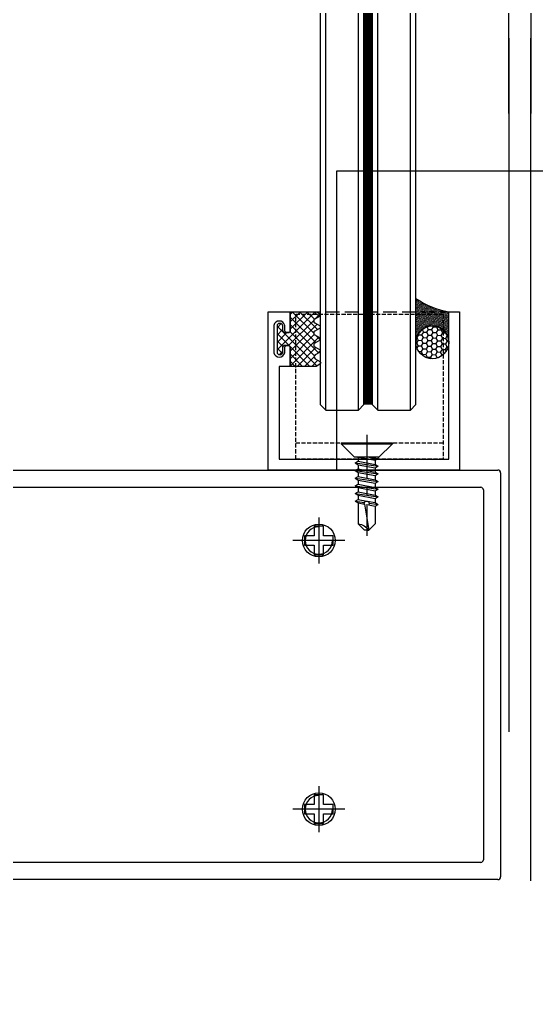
# Model space of a CAD drawing. Header units: inches. Extents: x 24920 to 61775, y 10942 to 38819.
# Drawn here: x 56678.6 to 56773.1, y 26995 to 27176.8 of the extents above; entities that cross this region are included whole.
import ezdxf
from ezdxf.lldxf.tags import DXFTag

# ---------------------------------------------------------------- set-up
doc = ezdxf.new("R2010")
doc.units = ezdxf.units.IN
doc.header["$MEASUREMENT"] = 0
doc.header["$PDMODE"] = 1
for name, pattern in [('__DASH', [0.35, 0.25, -0.1]), ('CENTER', [50.800000000000004, 31.75, -6.349999999999999, 6.349999999999999, -6.349999999999999]), ('DASH', [0.35, 0.25, -0.1]), ('HIDDEN', [9.524999999999999, 6.349999999999999, -3.174999999999999])]:
    doc.linetypes.add(name, pattern=pattern)
for name, color, linetype in [('2ACCESSORY', 201, 'Continuous'), ('2AI.EXTRUSION', 3, 'Continuous'), ('2SEAL', 34, 'Continuous'), ('ALUMINIUM-NUT', 2, 'Continuous'), ('L18', 1, 'Continuous'), ('P-完成面', 3, 'Continuous'), ('PJ', 13, 'Continuous'), ('SCREW', 233, 'Continuous'), ('XC', 3, 'Continuous'), ('XX', 6, 'DASH'), ('ZX', 1, 'CENTER'), ('图层1', 5, 'Continuous')]:
    doc.layers.add(name, color=color, linetype=linetype)
doc.styles.add('DIM', font='simplex.shx', dxfattribs={"width": 0.6, "bigfont": 'extfont.shx'})
tags = doc.linetypes.add('FT_CENTER', pattern=[29.25, 22.5, -2.25, 2.25, -2.25]).pattern_tags.tags
tags[10:11] = [DXFTag(74, 4), DXFTag(75, 0), DXFTag(340, '0'), DXFTag(46, 1.0), DXFTag(50, 0.0), DXFTag(44, 0.0), DXFTag(45, 0.0)]
tags[8:9] = [DXFTag(74, 4), DXFTag(75, 0), DXFTag(340, '0'), DXFTag(46, 1.0), DXFTag(50, 0.0), DXFTag(44, 0.0), DXFTag(45, 0.0)]
tags[6:7] = [DXFTag(74, 4), DXFTag(75, 0), DXFTag(340, '0'), DXFTag(46, 1.0), DXFTag(50, 0.0), DXFTag(44, 0.0), DXFTag(45, 0.0)]
tags[4:5] = [DXFTag(74, 4), DXFTag(75, 0), DXFTag(340, '0'), DXFTag(46, 1.0), DXFTag(50, 0.0), DXFTag(44, 0.0), DXFTag(45, 0.0)]
doc.dimstyles.new('1比25', dxfattribs={"dimscale": 25, "dimtxt": 3.5, "dimasz": 1, "dimexe": 1, "dimexo": 1, "dimgap": 0.6, "dimtad": 1, "dimdec": 0, "dimrnd": 5, "dimzin": 0, "dimdsep": 46, "dimtxsty": 'DIM', "dimblk": 'ARCHTICK', "dimcen": 0.09, "dimdle": 1, "dimclrd": 1, "dimclre": 1, "dimclrt": 1, "dimadec": 0, "dimazin": 0, "dimtfac": 1, "dimtdec": 0, "dimtix": 1, "dimtmove": 2, "dimatfit": 3, "dimldrblk": '引线箭头（自定义）', "dimfxl": 0, "dimtolj": 1, "dimtzin": 0, "dimarcsym": 0})

# ---------------------------------------------------------------- blocks, each defined once
blk = doc.blocks.new('*U617')
at = {"layer": '2AI.EXTRUSION', "color": 8, "linetype": 'HIDDEN', "ltscale": 20}
blk.add_line((909.5020549602791, -5.99999881537579, -1.355851711289787e-09), (38.99998344978121, -6.000000047322828, -1.355851711289787e-09), dxfattribs=at)
at = {"layer": '2AI.EXTRUSION', "color": 8, "elevation": -1.355851711289787e-09}
blk.add_lwpolyline([(909.5020549602791, -148.4137574351334), (38.99998344978121, -148.4137586670804), (38.99998344978121, -2.000000047322828), (909.5020549602791, -1.99999881537579)], dxfattribs=at)
blk = doc.blocks.new('A$C5DBA3A13')
at = {"layer": 'SCREW', "color": 8, "linetype": 'FT_CENTER', "ltscale": 0.4}
for p, q in [((-24.60002336255276, -28.51006939998478), (-24.60002336255276, -38.03575111497776)), ((24.60001365898643, -28.5100693999848), (24.60001365898643, -38.03575111497777)), ((-28.82617944723462, -33.27291025748127), (-20.3738672778709, -33.27291025748127)), ((20.37385757430456, -33.27291025748129), (28.82616974366829, -33.27291025748129))]:
    blk.add_line(p, q, dxfattribs=at)
at = {"layer": 'SCREW', "color": 8, "linetype": 'FT_CENTER'}
for points in [[(-23.72588088008343, -35.89533770497655), (-23.72588088008343, -34.1470527399797), (-21.97759591508658, -34.1470527399797), (-21.97759591508658, -32.39876777498284), (-23.72588088008343, -32.39876777498284), (-23.72588088008343, -30.65048280998599), (-25.47416584508029, -30.65048280998599), (-25.47416584508029, -32.39876777498284), (-27.22245081007715, -32.39876777498284), (-27.22245081007715, -34.1470527399797), (-25.47416584508029, -34.1470527399797), (-25.47416584508029, -35.89533770497655)], [(25.47415614145575, -35.89533770497657), (25.47415614145575, -34.14705273997971), (27.22244110645261, -34.14705273997971), (27.22244110645261, -32.39876777498286), (25.47415614145575, -32.39876777498286), (25.47415614145575, -30.650482809986), (23.72587117645889, -30.650482809986), (23.72587117645889, -32.39876777498286), (21.97758621146204, -32.39876777498286), (21.97758621146204, -34.14705273997971), (23.72587117645889, -34.14705273997971), (23.72587117645889, -35.89533770497657)]]:
    blk.add_lwpolyline(points, close=True, dxfattribs=at)
for centre in [(-24.60002336255276, -33.27291025748127), (24.60001365898643, -33.27291025748129)]:
    blk.add_circle(centre, 3.000000000000001, dxfattribs=at)
for centre in [(-24.60002336255276, -33.27291025748127), (24.60001365898643, -33.27291025748129)]:
    blk.add_arc(centre, 2.5, 180, 89.99999999999999, dxfattribs=at)
at = {"layer": '图层1', "color": 8}
for p, q in [((-37.00000014161924, 0), (0, 0)), ((0, 0), (37.00000014161924, 0)), ((-37.49999497958925, -146.0000000282889), (-37.50000014161924, -0.5000000264844857)), ((37.50000014161924, -0.5000000264844857), (37.49999497964745, -146.0000000282889)), ((-33.85005550377537, -3.150000000023283), (0, -3.150000000023283)), ((0, -3.150000000023283), (33.85005550377537, -3.150000000023283)), ((-34.3499750404153, -131.8499070827966), (-34.35005550377537, -3.650000499910675)), ((34.35005550377537, -3.650000499910675), (34.3499750404153, -131.8499070827966))]:
    blk.add_line(p, q, dxfattribs=at)
for centre, radius, start, end in [((-37.0000001416156, -0.5000000000036384), 0.5000000000036386, 90.00000000041689, 180.0000030344816), ((37.0000001416156, -0.5000000000036382), 0.5000000000036382, 359.9999969655184, 89.99999999958312), ((-33.85005550378034, -3.650000000018558), 0.4999999999952761, 89.99999999943005, 180.000057283417), ((33.85005550378034, -3.650000000018558), 0.4999999999952749, 359.999942716583, 90.00000000056997)]:
    blk.add_arc(centre, radius, start, end, dxfattribs=at)
blk = doc.blocks.new('沉头自攻自钻钉ST4.2×16')
at = {"layer": 'PJ'}
for p, q in [((-1.4210854715202e-13, 4.699999999999989), (1.13686837721616e-13, -4.699999999999989)), ((-1.4210854715202e-13, 4.699999999999989), (0.1999999999999318, 4.699999999999989)), ((0.1999999999999318, 4.699999999999989), (0.1999999999999318, -4.699999999999989)), ((0.1999999999999318, 4.699999999999989), (2.599999999999937, 2.299999999999955)), ((2.599999999999937, 2.299999999999955), (2.599999999999937, 1.749999999998749)), ((3.703458838778118, 2.109999999998649), (3.380142688031953, 1.549999999998704)), ((3.703458838778175, 2.109999999998763), (4.296541161222081, -2.110000000001264)), ((3.703458838778118, 2.109999999998649), (4.026774989524256, 1.549999999998704)), ((5.103458838778124, 2.109999999998649), (4.780142688031958, 1.549999999998704)), ((5.103458838778181, 2.109999999998763), (5.696541161222086, -2.110000000001264)), ((5.103458838778124, 2.109999999998649), (5.426774989524262, 1.549999999998704)), ((6.50345883877813, 2.109999999998649), (6.180142688031964, 1.549999999998704)), ((6.503458838778187, 2.109999999998763), (7.096541161222092, -2.110000000001264)), ((6.50345883877813, 2.109999999998649), (6.826774989524267, 1.549999999998704)), ((7.903458838778135, 2.109999999998649), (7.58014268803197, 1.549999999998704)), ((7.903458838778192, 2.109999999998763), (8.496541161222098, -2.110000000001264)), ((7.903458838778135, 2.109999999998649), (8.226774989524273, 1.549999999998704)), ((9.303458838778141, 2.109999999998649), (8.980142688031975, 1.549999999998704)), ((9.303458838778198, 2.109999999998763), (9.896541161222103, -2.110000000001264)), ((9.303458838778141, 2.109999999998649), (9.626774989524279, 1.549999999998704)), ((10.70345883877815, 2.109999999998649), (10.38014268803198, 1.549999999998704)), ((10.7034588387782, 2.109999999998763), (10.94297271789679, 0.4057701964268858)), ((10.70345883877815, 2.109999999998649), (11.02677498952428, 1.549999999998704)), ((2.599999999999966, 1.749999999998749), (2.599999999999966, -2.300000000000011)), ((2.600000000000051, 1.689951005759269), (3.219857311968298, -1.550000000001262)), ((2.799999999999955, 1.549999999998761), (3.380142688031953, 1.549999999998761)), ((3.380142688031953, 1.549999999998704), (3.973225010475858, -1.550000000001262)), ((4.026774989524256, 1.549999999998704), (4.619857311968303, -1.550000000001262)), ((4.026774989524256, 1.549999999998761), (4.780142688031987, 1.549999999998761)), ((4.780142688031958, 1.549999999998704), (5.373225010475863, -1.550000000001262)), ((5.426774989524262, 1.549999999998704), (6.019857311968309, -1.550000000001262)), ((5.426774989524233, 1.549999999998761), (6.180142688031992, 1.549999999998761)), ((6.180142688031964, 1.549999999998704), (6.773225010475869, -1.550000000001262)), ((6.826774989524267, 1.549999999998704), (7.419857311968315, -1.550000000001262)), ((6.826774989524267, 1.549999999998761), (7.580142688031998, 1.549999999998761)), ((7.58014268803197, 1.549999999998704), (8.173225010475875, -1.550000000001262)), ((8.226774989524273, 1.549999999998704), (8.81985731196832, -1.550000000001262)), ((8.226774989524273, 1.549999999998761), (8.980142688032004, 1.549999999998761)), ((8.980142688031975, 1.549999999998704), (9.57322501047588, -1.550000000001262)), ((9.626774989524279, 1.549999999998704), (10.21985731196833, -1.550000000001262)), ((9.626774989524279, 1.549999999998761), (10.38014268803201, 1.549999999998761)), ((10.38014268803198, 1.549999999998704), (10.67668384925392, -1.477928890381008e-12)), ((11.02677498952428, 1.549999999998704), (11.24203748484885, 0.4248379267874043)), ((11.02677498952428, 1.549999999998761), (11.78014268803199, 1.549999999998761)), ((11.22677498952442, 1.549999999998761), (14.85000000000014, 1.549999999998761)), ((11.25927725774082, 0.4194606370423912), (16.00000000000011, -0.4000000000012278)), ((16.00000000000011, 0.3999999999987267), (14.85000000000014, 1.549999999998704)), ((16.00000000000011, -1.250555214937776e-12), (16.00000000000011, 0.3999999999987267)), ((2.600000000000136, -1.023181539494544e-12), (2.896541161222075, -2.110000000001264)), ((3.219857311968298, -1.550000000001262), (2.896541161222075, -2.110000000001264)), ((3.219857311968298, -1.550000000001262), (3.973225010475858, -1.550000000001262)), ((3.973225010475858, -1.550000000001262), (4.296541161222081, -2.110000000001264)), ((4.619857311968303, -1.550000000001262), (4.296541161222081, -2.110000000001264)), ((4.619857311968332, -1.550000000001262), (5.373225010475892, -1.550000000001262)), ((5.373225010475863, -1.550000000001262), (5.696541161222086, -2.110000000001264)), ((6.019857311968309, -1.550000000001262), (5.696541161222086, -2.110000000001264)), ((6.019857311968337, -1.550000000001262), (6.773225010475898, -1.550000000001262)), ((6.773225010475869, -1.550000000001262), (7.096541161222092, -2.110000000001264)), ((7.419857311968315, -1.550000000001262), (7.096541161222092, -2.110000000001264)), ((7.419857311968315, -1.550000000001262), (8.173225010475818, -1.550000000001262)), ((8.173225010475875, -1.550000000001262), (8.496541161222098, -2.110000000001264)), ((8.81985731196832, -1.550000000001262), (8.496541161222098, -2.110000000001264)), ((8.819857311968349, -1.550000000001262), (9.57322501047588, -1.550000000001262)), ((9.57322501047588, -1.550000000001262), (9.896541161222103, -2.110000000001264)), ((10.21985731196833, -1.550000000001262), (9.896541161222103, -2.110000000001264)), ((10.2198573119683, -1.550000000001262), (10.97322501047589, -1.550000000001262)), ((10.70791885216735, -0.1632631851739461), (10.97322501047589, -1.550000000001262)), ((10.97322501047589, -1.550000000001262), (11.29654116122211, -2.110000000001264)), ((11.06163652050211, -0.4385666317741652), (11.29654116122211, -2.110000000001264)), ((11.61985731196833, -1.550000000001262), (11.29654116122211, -2.110000000001264)), ((11.39016498821178, -0.3494142184000566), (11.61985731196833, -1.550000000001262)), ((11.6198573119683, -1.550000000001262), (12.2579689783214, -1.550000000001262)), ((11.81985731196849, -1.550000000001262), (14.84999999999974, -1.550000000001262)), ((16.00000000000011, -0.4000000000012278), (14.84999999999974, -1.55000000000166)), ((16.00000000000011, -1.250555214937776e-12), (16.00000000000011, -0.4000000000012278)), ((0.2000000000000739, -4.699999999999989), (2.731421356236041, -2.168578643763965)), ((2.872842712473357, -2.110000000001264), (2.896541161222046, -2.110000000001264)), ((1.13686837721616e-13, -4.699999999999989), (0.2000000000000739, -4.699999999999989))]:
    blk.add_line(p, q, dxfattribs=at)
for centre, radius, start, end in [((2.799999999999955, 1.749999999998749), 0.2, 180, 270), ((11.11898400072656, -1.250555214937776e-12), 0.4423001514726399, 71.50691733537197, 307.8151014964872), ((17.80156249999993, 1.976562499998522), 2.982226811932816, 188.223500845022, 232.8359109548436), ((2.872842712473357, -2.310000000001253), 0.2, 90, 135)]:
    blk.add_arc(centre, radius, start, end, dxfattribs=at)
at = {"layer": 'ZX', "ltscale": 0.25}
blk.add_line((-1.454319021158085, -1.250555214937776e-12), (17.04217069582415, -1.250555214937776e-12), dxfattribs=at)
blk = doc.blocks.new('*U615')
blk.add_blockref('沉头自攻自钻钉ST4.2×16', (4.263256414560601e-14, 1.250555214937776e-12))
blk = doc.blocks.new('*U815')
at = {"layer": '2ACCESSORY'}
h = blk.add_hatch(dxfattribs=at)
h.set_pattern_fill('HONEY', color=1, scale=0.1846140759384452, angle=-31.90670817534008, style=0)
h.set_pattern_definition([(328.0932918246599, (97166.25993939582, 198725.3196355355), (1.014678933402178, -0.03377929844873975), [0.5861496911045634, -1.172299382209127]), (88.09329182465991, (97166.25993939582, 198725.3196355355), (-0.4780857361224637, 0.895627382235554), [0.5861496911045633, -1.172299382209127]), (28.0932918246599, (97166.25993939582, 198725.3196355355), (0.5365931972797138, 0.8618480837868142), [-1.172299382209126, 0.5861496911045629])])
h.paths.add_polyline_path([(-62.46065146758338, -22.54683433391619, -1), (-59.28976207706728, -17.4531656705658, -1)])
at = {"layer": '2SEAL'}
h = blk.add_hatch(dxfattribs=at)
h.set_pattern_fill('DOTS', color=1, scale=0.1170730446566251, angle=-31.99999999986459)
h.set_pattern_definition([(31.99999998307467, (2143.500819319917, -6679.293221965898), (0.1772936636713584, -0.1083690076428822), [0, -0.1858534583923921])])
edge = h.paths.add_edge_path()
edge.add_arc((-60.8752067706082, -20.00000000192085), 2.999999998092584, 90.00000006567439, 270.00000006567444, ccw=False)
edge.add_line((-60.87520677404245, -17.00000000384171), (-66.48658368949665, -17.00000000240891))
edge.add_arc((-80.85622837991104, -14.70436240750132), 14.55186037919256, 325.2446134709468, 350.9233523294281, ccw=False)
edge.add_line((-68.90051670014509, -22.99999973841477), (-60.87520676718172, -23.00000000004292))
at = {"layer": 'L18'}
h = blk.add_hatch(dxfattribs=at)
h.set_pattern_fill('ANSI37', color=1, scale=0.3)
h.set_pattern_definition([(45, (157852.0013170611, 322947.7575078571), (-0.6735192090801864, 0.6735192090801865), []), (135, (157852.0013170611, 322947.7575078571), (-0.6735192090801865, -0.6735192090801864), [])])
edge = h.paths.add_edge_path()
edge.add_arc((-62.58936715283198, -41.31001692077916), 0.4099956705742003, 209.998503181803, 330.001496818197)
edge.add_line((-62.23429513134761, -41.51500548009062), (-61.74638009228511, -40.6700042593875))
edge.add_arc((-61.48658394970698, -40.81997586938814), 0.2999758648702591, 29.996400163765486, 150.0035998362345, ccw=False)
edge.add_line((-61.22678780712886, -40.6700042593875), (-60.73893761791987, -41.51500548014883))
edge.add_arc((-60.3838655964523, -41.30996137292641), 0.4100234460804728, 210.0052254979072, 329.9947745114851)
edge.add_line((-60.02879357495112, -41.51500548009062), (-59.54093957104487, -40.6700042593875))
edge.add_arc((-59.28114342846675, -40.81997586938814), 0.2999758648702591, 29.996400163765486, 150.0035998362345, ccw=False)
edge.add_line((-59.02134728588862, -40.6700042593875), (-58.58830285229487, -41.4200042593875))
edge.add_arc((-58.2332308308273, -41.21496015216508), 0.4100234460804728, 210.0052254979072, 329.9947745114851)
edge.add_line((-57.87815880932612, -41.42000425932929), (-57.39030480541987, -40.57500303862616))
edge.add_arc((-57.13050866284175, -40.72497464862681), 0.2999758648702591, 29.996400163765486, 150.0035998362345, ccw=False)
edge.add_line((-56.87071252026362, -40.57500303862616), (-56.4865838571568, -41.24028464715229))
edge.add_line((-56.4865838571568, -41.24028464715229), (-56.48658420771244, -46.02000016201055))
edge.add_line((-56.48658420771244, -46.02000016201055), (-59.98658383617294, -46.01999997865641))
edge.add_arc((-59.9865838748211, -46.3199999786465), 0.2999999999900876, 89.99999261874511, 179.9999999996702)
edge.add_line((-60.28658387481119, -46.31999997864477), (-60.28658387481119, -47.11999994126381))
edge.add_arc((-59.98658387480683, -47.11999994124783), 0.3000000000043599, 180.0000000030533, 269.9999819098382)
edge.add_line((-59.98658396952669, -47.41999994125217), (-59.03158387032454, -47.42000024288427))
edge.add_arc((-59.03158387032443, -47.89500024286099), 0.4749999999767169, -90.00000000001381, 90.0000000000137, ccw=False)
edge.add_line((-59.03158387032454, -48.3700002428377), (-63.94158387035714, -48.3700002428377))
edge.add_arc((-63.94158387035702, -47.89500024286099), 0.4749999999767169, 90.0000000000137, 269.99999999998624, ccw=False)
edge.add_line((-63.94158387035714, -47.42000024288427), (-62.98658387330943, -47.42000024288427))
edge.add_arc((-62.98658387333853, -47.12000024286681), 0.3000000000174623, 270.0000000055584, 360.0000000055584)
edge.add_line((-62.68658387332107, -47.1200002428377), (-62.68658387332107, -46.32000024279114))
edge.add_arc((-62.98658387328032, -46.32000024282024), 0.2999999999592546, 5.55842217687208e-09, 90.00000000555845)
edge.add_line((-62.98658387330943, -46.02000024286099), (-66.48658369170153, -46.02000024286099))
edge.add_line((-66.48658369170153, -46.02000024286099), (-66.48658404199523, -41.2438347467687))
edge.add_line((-66.48658404199523, -41.2438347467687), (-66.15525857746252, -40.6700042593875))
edge.add_arc((-65.8954624348844, -40.81997586938439), 0.2999758648683799, 29.99640016314379, 150.0035998368562, ccw=False)
edge.add_line((-65.63566629230627, -40.6700042593875), (-65.14781228840002, -41.51500548009062))
edge.add_arc((-64.79274026688428, -41.30996137291225), 0.4100234461001582, 210.0052254892112, 329.9947745013956)
edge.add_line((-64.43766824540216, -41.51500548014883), (-63.94981805619318, -40.6700042593875))
edge.add_arc((-63.69002191361506, -40.81997586938439), 0.2999758648683799, 29.99640016314379, 150.0035998368562, ccw=False)
edge.add_line((-63.43022577103693, -40.6700042593875), (-62.94231073197443, -41.51500548009062))
at = {"color": 1, "linetype": '__DASH', "ltscale": 10}
blk.add_lwpolyline([(-66.48658368934412, -15.00000000145519), (-37.50000000005821, -15.00000000145519), (-37.50000000282307, -50.02000038587721), (-66.48658369170153, -50.02000038587721)], close=True, dxfattribs=at)
at = {"layer": '2ACCESSORY', "color": 1}
blk.add_circle((-60.87520677174325, -20.00000000261934), 2.999999998768038, dxfattribs=at)
at = {"layer": '2SEAL', "color": 1}
for centre, radius, start, end in [((-80.85622837991104, -14.70436240761774), 14.55186037919256, 325.244613472098, 350.9233523299613), ((-60.8752067706082, -20.00000000203727), 2.999999998092584, 90.00000006670106, 270.000000066701)]:
    blk.add_arc(centre, radius, start, end, dxfattribs=at)
at = {"layer": 'ALUMINIUM-NUT', "color": 1}
blk.add_lwpolyline([(-37.50000000282307, -50.02000038587721), (-66.48658369170153, -50.02000038587721), (-66.48658369170153, -46.02000024286099), (-62.98658372877981, -46.02000024286099), (-62.98658372877981, -46.02000024286099), (-62.98658372877981, -46.02000024286099, -0.4142138078735359), (-62.68658353804494, -46.32000068505295), (-62.68658387332107, -46.72000030358322, -0.4142132885037058), (-62.98658393815276, -47.02000014600344), (-63.98658390968922, -47.02000024286099, 0.8000000381469297), (-63.98658379403059, -49.02000062429579), (-58.9865836033423, -49.02000014745863, 0.799999942779489), (-58.98658348884783, -47.02000071969815), (-59.9865839240083, -47.02000024286099, -0.4142134936329063), (-60.28658397166873, -46.71999997948296), (-60.28658387481119, -46.32000036095269, -0.4142134711797489), (-59.98658404013258, -46.02000057813711), (-56.48658420771244, -46.02000038838014), (-56.48658420771244, -48.02000038587721), (-39.50000000267755, -48.02000038587721), (-39.50000000020373, -17.00000000145519), (-66.48658368934412, -17.00000000145519), (-66.48658368934412, -15.00000000145519), (-37.50000000005821, -15.00000000145519)], format="xyb", close=True, dxfattribs=at)
at = {"layer": 'L18', "color": 1}
blk.add_lwpolyline([(-62.94443917431636, -41.51500548009062, 0.5773676855915337), (-62.23429513134761, -41.51500548009062), (-61.74638009228511, -40.6700042593875, -0.5773921559458959), (-61.22678780712886, -40.6700042593875), (-60.73893761791987, -41.51500548014883, 0.5772894694159243), (-60.02879357495112, -41.51500548009062), (-59.54093957104487, -40.6700042593875, -0.5773921559458959), (-59.02134728588862, -40.6700042593875), (-58.58830285229487, -41.4200042593875, 0.5772894694159243), (-57.87815880932612, -41.42000425932929), (-57.39030480541987, -40.57500303862616, -0.5773921559458959), (-56.87071252026362, -40.57500303862616), (-56.4865838571568, -41.24028464715229), (-56.48658420771244, -46.02000016201055), (-59.98658383617294, -46.01999997865641, 0.4142136001040242), (-60.28658387481119, -46.31999997864477), (-60.28658387481119, -47.11999994126381, 0.4142134698814628), (-59.98658396952669, -47.41999994125217), (-59.03158387032454, -47.42000024288427, -1.000000000000239), (-59.03158387032454, -48.3700002428377), (-63.94158387035714, -48.3700002428377, -0.9999999999997605), (-63.94158387035714, -47.42000024288427), (-62.98658387330943, -47.42000024288427, 0.414213562373095), (-62.68658387332107, -47.1200002428377), (-62.68658387332107, -46.32000024279114, 0.414213562373095), (-62.98658387330943, -46.02000024286099), (-66.48658369170153, -46.02000024286099), (-66.48658404199523, -41.2438347467687), (-66.15525857746252, -40.6700042593875, -0.5773921559531253), (-65.63566629230627, -40.6700042593875), (-65.14781228840002, -41.51500548009062, 0.5772894694078154), (-64.43766824540216, -41.51500548014883), (-63.94981805619318, -40.6700042593875, -0.5773921559531253), (-63.43022577103693, -40.6700042593875), (-62.94231073197443, -41.51500548009062)], format="xyb", dxfattribs=at)
at = {"layer": 'XC', "color": 1}
for p, q in [((-48.48658369114855, -24.00000000145519), (-808.178828261453, -24.00000000145519, 1.355865062427853e-09)), ((-48.48658369109035, -30.00000000291038), (-808.1922445729238, -30.00000000291038, 1.355865062427853e-09)), ((-48.48658369097393, -33.52000000292901), (-808.1922445729238, -33.52000000298722, 1.355865062427853e-09)), ((-48.48658369114855, -39.52000000450062), (-808.1922445728947, -39.52000000450062, 1.355865062427853e-09))]:
    blk.add_line(p, q, dxfattribs=at)
for points in [[(-808.1922445728947, -31.00000000291038), (-49.48658369109035, -31.00000000291038), (-48.48658369109035, -30.00000000291038), (-48.48658369114855, -24.00000000145519), (-49.48658369114855, -23.00000000145519), (-808.1922445728947, -23.00000000145519)], [(-808.1922445728947, -40.52000000450062), (-49.48658369114855, -40.52000000450062), (-48.48658369114855, -39.52000000450062), (-48.48658369097393, -33.52000000292901), (-49.48658369097393, -32.52000000292901), (-808.1922445728947, -32.52000000292901)]]:
    blk.add_lwpolyline(points, dxfattribs=at)
at = {"layer": 'XX', "color": 1, "ltscale": 3}
blk.add_line((-42.50000000256114, -45.00998812285252), (-42.50000000256114, -18.0100118801347), dxfattribs=at)
blk.add_lwpolyline([(-66.02000000322005, -18.0100118801347), (-39.50000000256114, -18.0100118801347), (-39.50000000256114, -45.00998812285252), (-66.02000000322005, -45.00998812285252)], close=True, dxfattribs=at)
at = {"layer": 'XX', "color": 1, "const_width": 1.52}
blk.add_lwpolyline([(-49.48658369103214, -31.7600000029197), (-808.1922445728947, -31.7600000029197)], dxfattribs=at)
at = {"color": 1, "xscale": -1, "rotation": 180}
blk.add_blockref('*U615', (-42.50000000256114, -32.01000000152271), dxfattribs=at)
blk = doc.blocks.new('_ArchTick')
at = {"color": 0, "linetype": 'ByBlock', "const_width": 0.4}
blk.add_lwpolyline([(-0.5, -0.5), (0.5, 0.5)], dxfattribs=at)
blk = doc.blocks.new('*D1105')
at = {"color": 1, "lineweight": -2, "transparency": 16777216}
for p, q in [((56943.59875650027, 26115.62365384534), (56943.59875650027, 25940.62365384534)), ((57985.59838272861, 26115.62365384534), (57985.59838272861, 25940.62365384534)), ((56918.59875650027, 25965.62365384534), (58010.59838272861, 25965.62365384534))]:
    blk.add_line(p, q, dxfattribs=at)
at = {"layer": 'Defpoints', "color": 0, "transparency": 16777216}
for p in [(56943.59875650027, 26973.70436786485, -1.355851711289787e-09), (57985.59838272861, 26973.70436835851), (57985.59838272861, 25965.62365384534)]:
    blk.add_point(p, dxfattribs=at)
at = {"color": 1, "lineweight": -2, "transparency": 16777216, "xscale": 25, "yscale": 25, "zscale": 25, "rotation": 180}
blk.add_blockref('_ArchTick', (56943.59875650027, 25965.62365384534), dxfattribs=at)
at = {"color": 1, "lineweight": -2, "transparency": 16777216, "xscale": 25, "yscale": 25, "zscale": 25}
blk.add_blockref('_ArchTick', (57985.59838272861, 25965.62365384534), dxfattribs=at)
at = {"color": 1, "transparency": 16777216, "insert": (57464.59856961444, 26024.37365384534), "char_height": 87.5, "attachment_point": 5, "style": 'DIM'}
blk.add_mtext('\\A1;1040', dxfattribs=at)
blk = doc.blocks.new('引线箭头（自定义）')
at = {"linetype": 'ByBlock', "lineweight": -2}
h = blk.add_hatch(color=8, dxfattribs=at)
h.dxf.hatch_style = 1
h.paths.add_polyline_path([(-1.195195483850512, -0.9550126593467212), (-0.3145251273290341, 0), (-1.200914122528957, 0.9578719786841248), (-0.9121228692538352, 1.212351399886757), (0, 0), (-0.9121228692538352, -1.209492080547534)])
at = {"color": 0, "linetype": 'ByBlock', "lineweight": -2}
blk.add_line((-0.3145251273290341, 0), (-4.75087937909575, 0), dxfattribs=at)
blk.add_lwpolyline([(-1.195195483850512, -0.9550126593467212), (-0.3145251273290341, 0), (-1.200914122528957, 0.9578719786841248), (-0.9121228692538352, 1.212351399886757), (0, 0), (-0.9121228692538352, -1.209492080547534)], close=True, dxfattribs=at)
blk = doc.blocks.new('herhh')
at = {"layer": '2AI.EXTRUSION', "color": 1, "linetype": 'HIDDEN', "ltscale": 20}
blk.add_line((56939.59875653461, 26997.97093152118, -1.355851711289787e-09), (56939.5987563163, 26843.70436789934, -1.355851711289787e-09), dxfattribs=at)
at = {"layer": '2AI.EXTRUSION', "color": 1, "elevation": -1.355851711289787e-09}
blk.add_lwpolyline([(56943.5987563163, 26843.70436789934), (56943.59875653461, 26997.97093152118)], dxfattribs=at)
at = {"layer": 'P-完成面'}
blk.add_lwpolyline([(56908.09809204823, 26973.70436784803), (57985.5983830413, 26973.70436835851), (57985.5983830413, 26313.70437207973)], dxfattribs=at)
at = {"layer": 'P-完成面', "color": 1}
blk.add_lwpolyline([(56908.09809204823, 26918.9058811403), (56908.09809204823, 26973.70436784803)], dxfattribs=at)
at = {"color": 1, "rotation": 270}
for name, p in [('*U617', (56945.59875535741, 27893.704361902)), ('*U815', (56945.59832396216, 26881.40588062464)), ('A$C5DBA3A13', (56938.09809204823, 26881.40588197663))]:
    blk.add_blockref(name, p, dxfattribs=at)
dim = blk.add_linear_dim(base=(57985.59838272861, 25965.62365384534), p1=(56943.59875650027, 26973.70436786485, -1.355851711289787e-09), p2=(57985.59838272861, 26973.70436835851), dimstyle='1比25')
dim.commit()
dim.dimension.update_dxf_attribs({"geometry": '*D1105', "text_midpoint": (57464.59856961444, 26024.37365384534)})

msp = doc.modelspace()

# ---------------------------------------------------------------- block references
msp.add_blockref('herhh', (-171.5, 175.5))

doc.saveas('drawing.dxf')
